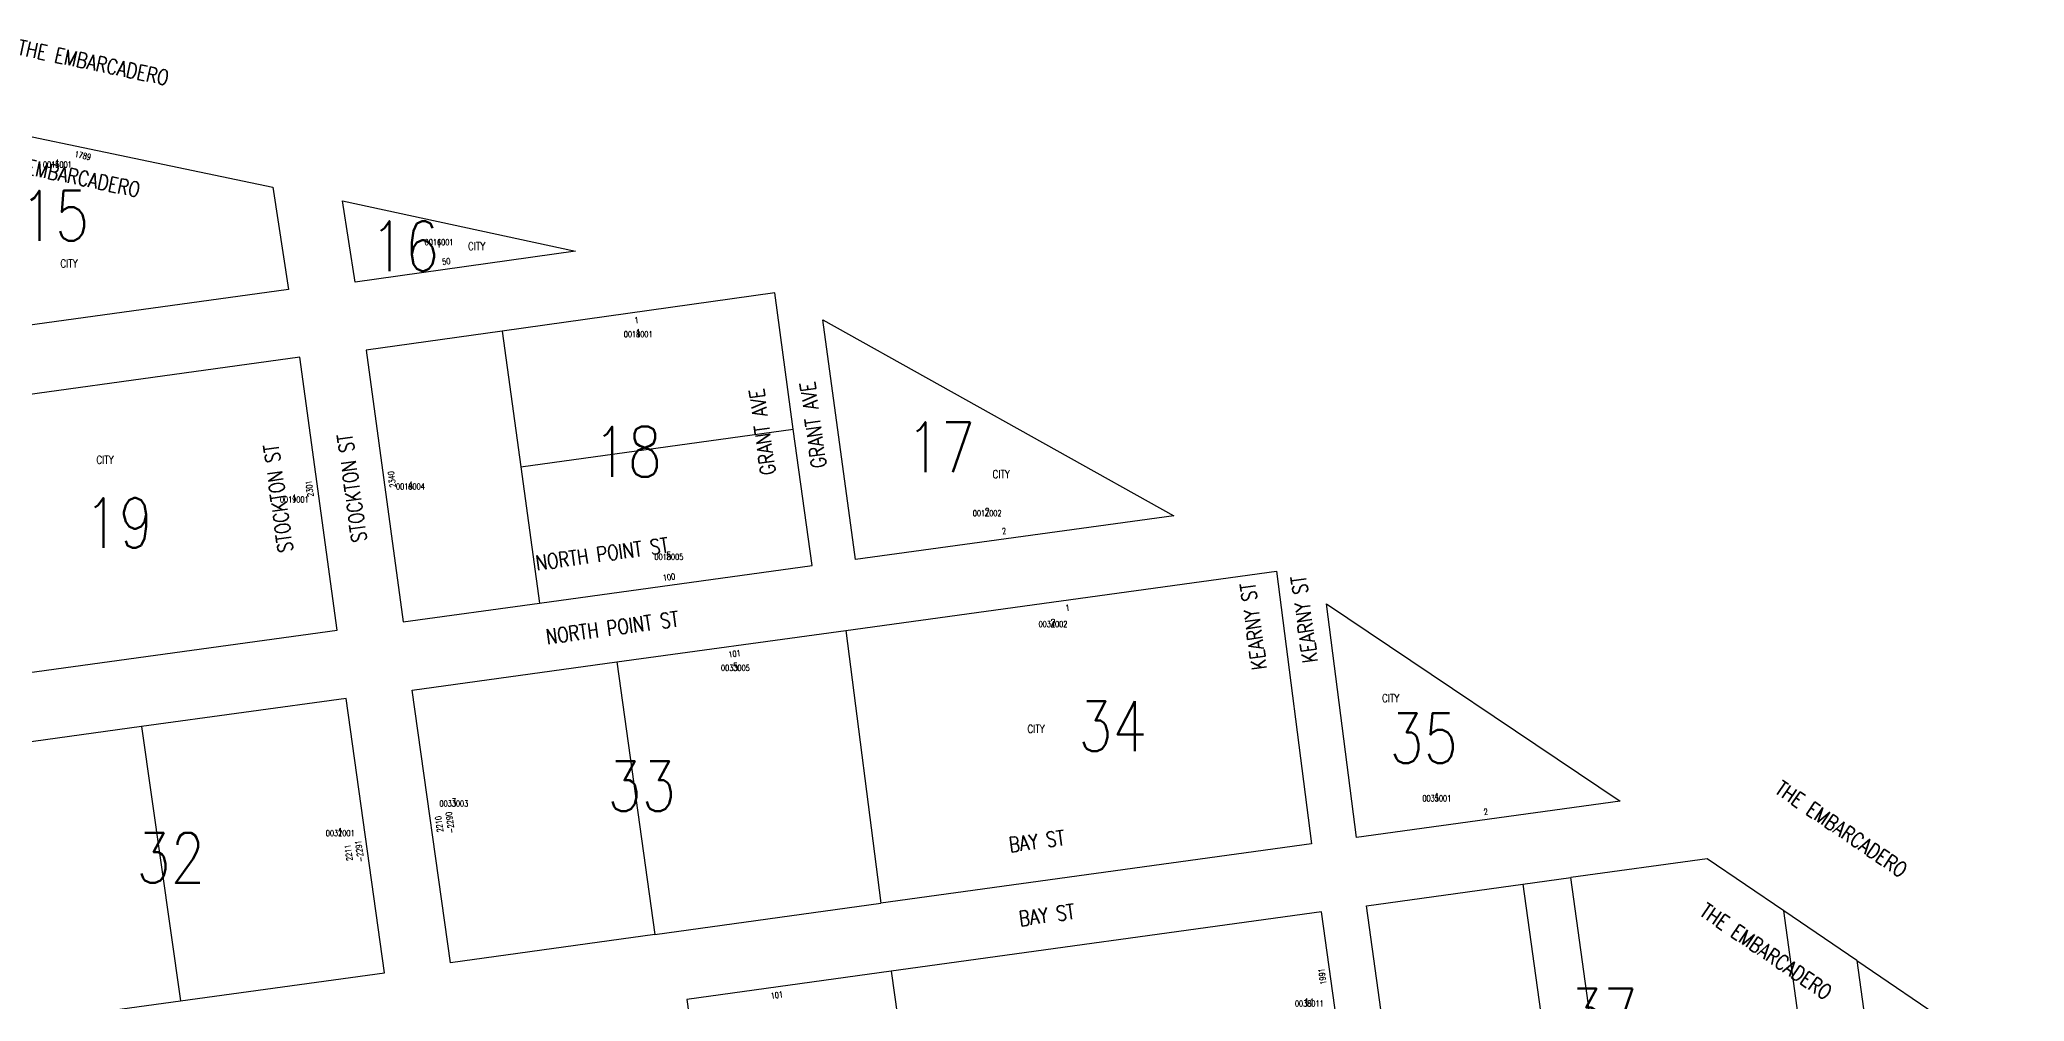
# Model space of a CAD drawing. Header units: feet. Extents: x 6006313 to 6012512, y 2119126 to 2122695.
# Drawn here: x 6009433 to 6011417, y 2121588 to 2122549 of the extents above; entities that cross this region are included whole.
import ezdxf
from ezdxf.enums import TextEntityAlignment as Align

# ---------------------------------------------------------------- set-up
doc = ezdxf.new("R2010")
doc.units = ezdxf.units.FT
doc.header["$LTSCALE"] = 100
doc.header["$MEASUREMENT"] = 0
for name, color, linetype in [('ADDRESS', 1, 'CONTINUOUS'), ('BLKLOT', 2, 'CONTINUOUS'), ('BLOCK_NUMBERS', 3, 'CONTINUOUS'), ('LOT_LINES', 4, 'CONTINUOUS'), ('LOT_NUMBERS', 7, 'CONTINUOUS'), ('ROW', 6, 'CONTINUOUS'), ('ST_NAME_IN_BLK', 7, 'CONTINUOUS'), ('ST_NAME_IN_ST', 6, 'CONTINUOUS')]:
    doc.layers.add(name, color=color, linetype=linetype)
doc.styles.add('ADDTXT', font='ROMANS.shx', dxfattribs={"width": 0.8, "height": 6})
doc.styles.add('BLKLOT', font='ROMANS.shx', dxfattribs={"width": 0.8, "height": 6})
doc.styles.add('BLOCK_NO', font='ROMANS.SHX', dxfattribs={"width": 0.8, "height": 50})
doc.styles.add('LOT_NO', font='ROMANS.shx', dxfattribs={"width": 0.8, "height": 8})
doc.styles.add('SI', font='ROMANS.shx', dxfattribs={"width": 0.8, "height": 15})

msp = doc.modelspace()

# ---------------------------------------------------------------- linework, layer by layer
at = {"layer": 'LOT_LINES'}
for points in [[(6009895.4, 2122257.9), (6009914, 2122122.2)], [(6009914, 2122122.2), (6010186.4, 2122159.8)], [(6009914, 2122122.2), (6009932.7, 2121986)], [(6010238.9, 2121958.7), (6010274, 2121685.9)], [(6010009.9, 2121927.1), (6010047.9, 2121654.7)], [(6009534.7, 2121862.5), (6009573.6, 2121588.4)], [(6010915.6, 2121705), (6010935, 2121565.9), (6010948.8, 2121567.8), (6010951.2, 2121550.9), (6010948.2, 2121550.5), (6010954.4, 2121505.9), (6010951.4, 2121500.1), (6010943.8, 2121499), (6010953, 2121432.6)], [(6011001.5, 2121439.3), (6010963.7, 2121711.6)], [(6011205.8, 2121467.5), (6011176.5, 2121678.4)], [(6010284.3, 2121617.9), (6010306.5, 2121459.4)], [(6011249.5, 2121628.7), (6011270.5, 2121476.4)]]:
    msp.add_lwpolyline(points, dxfattribs=at)
at = {"layer": 'ROW'}
for points in [[(6009235.4, 2122491.7), (6009666.2, 2122401.7), (6009681.7, 2122299.5), (6009273.1, 2122243)], [(6009735.8, 2122387.9), (6009968.5, 2122337.6), (6009748.2, 2122306.6)], [(6010566.9, 2122073.3), (6010248.7, 2122029.4), (6010215.9, 2122269.2), (6010566.9, 2122073.3)], [(6009692.9, 2122231.7), (6009283.2, 2122175), (6009320.7, 2121902.5), (6009730.2, 2121959)]]:
    msp.add_lwpolyline(points, close=True, dxfattribs=at)
for points in [[(6010186.4, 2122159.8), (6010167.8, 2122296.1), (6009895.4, 2122257.9)], [(6009895.4, 2122257.9), (6009759.3, 2122238.7), (6009796.5, 2121967.2), (6009932.7, 2121986)], [(6009932.7, 2121986), (6010205.1, 2122023.6), (6010186.4, 2122159.8)], [(6010238.9, 2121958.7), (6010669.4, 2122018), (6010704.4, 2121745.3), (6010274, 2121685.9)], [(6010749.4, 2121751.5), (6010719.4, 2121985.3), (6011013.1, 2121787.9), (6010749.4, 2121751.5)], [(6010009.9, 2121927.1), (6010238.9, 2121958.7)], [(6010047.9, 2121654.7), (6009843.6, 2121626.5), (6009805.5, 2121898.9), (6010009.9, 2121927.1)], [(6009573.6, 2121588.4), (6009777.7, 2121616.4), (6009739.4, 2121890.7), (6009534.7, 2121862.5)], [(6009534.7, 2121862.5), (6009330.4, 2121834.3), (6009369.3, 2121560.4), (6009573.6, 2121588.4)], [(6011176.5, 2121678.4), (6011099.9, 2121730.4), (6010963.7, 2121711.6)], [(6010953, 2121432.6), (6010797.2, 2121411.1), (6010759.4, 2121683.5), (6010915.6, 2121705)], [(6010915.6, 2121705), (6010963.7, 2121711.6)], [(6010047.9, 2121654.7), (6010274, 2121685.9)], [(6010733.3, 2121541.1), (6010714.4, 2121677.3), (6010284.3, 2121617.9)], [(6011249.5, 2121628.7), (6011176.5, 2121678.4)], [(6010284.3, 2121617.9), (6010079.9, 2121589.7), (6010103.6, 2121420.5)], [(6011249.5, 2121628.7), (6011344.6, 2121564.1), (6011417.1, 2121496.6)]]:
    msp.add_lwpolyline(points, dxfattribs=at)

# ---------------------------------------------------------------- texts
at = {"layer": 'ADDRESS', "style": 'ADDTXT', "width": 0.8}
for s, rotation, p in [('1789', 348.2008, (6009475.5, 2122430.3)), ('50', 8.0008, (6009839.9, 2122324.5)), ('1', 7.8544, (6010030.1, 2122265.7)), ('2340', 97.8013, (6009788, 2122110)), ('2301', 97.8013, (6009705.7, 2122100.8)), ('2', 7.8544, (6010397.5, 2122055)), ('100', 7.8544, (6010062.5, 2122008.9)), ('1', 7.8544, (6010461.1, 2121978.2)), ('101', 7.8544, (6010128, 2121932.3)), ('-2290', 97.9558, (6009846.2, 2121766.9)), ('2', 7.8544, (6010879.1, 2121774.4)), ('2210', 97.9558, (6009835.3, 2121765.4)), ('2211', 97.9558, (6009744.7, 2121736.9)), ('-2291', 97.9558, (6009755.6, 2121738.4)), ('1991', 97.9111, (6010718.2, 2121613.2)), ('101', 7.4256, (6010170.3, 2121591.1))]:
    msp.add_text(s, height=6, rotation=rotation, dxfattribs=at).set_placement(p, align=Align.CENTER)
at = {"layer": 'BLKLOT', "style": 'BLKLOT', "width": 0.8}
for s, p in [('0015001', (6009450.6, 2122421.2)), ('0016001', (6009832.2, 2122343.6)), ('0018001', (6010031.3, 2122251.7)), ('0019001', (6009687.5, 2122086.4)), ('0018004', (6009803.6, 2122099.5)), ('0017002', (6010380.2, 2122072.8)), ('0018005', (6010062, 2122029.1)), ('0034002', (6010446, 2121962)), ('0033005', (6010128.5, 2121918.2)), ('0033003', (6009847, 2121782.6)), ('0035001', (6010829.7, 2121787.8)), ('0032001', (6009733.4, 2121753)), ('0038011', (6010702.2, 2121582.7))]:
    msp.add_text(s, height=6, dxfattribs=at).set_placement(p, align=Align.CENTER)
at = {"layer": 'BLOCK_NUMBERS', "style": 'BLOCK_NO', "width": 0.8}
for s, p in [('15', (6009448.2, 2122348.2)), ('16', (6009798.1, 2122317.7)), ('18', (6010020.8, 2122112.3)), ('17', (6010333.9, 2122116.9)), ('19', (6009512.1, 2122041.1)), ('34', (6010505.5, 2121837.8)), ('35', (6010816.7, 2121825.8)), ('33', (6010034.7, 2121778)), ('32', (6009563.9, 2121706.2)), ('37', (6010996.2, 2121550.7))]:
    msp.add_text(s, height=50, dxfattribs=at).set_placement(p, align=Align.CENTER)
at = {"layer": 'LOT_NUMBERS', "style": 'LOT_NO', "width": 0.8}
for s, p in [('1', (6009450.6, 2122421.2)), ('1', (6009832.1, 2122341.5)), ('CITY', (6009869.8, 2122338.7)), ('CITY', (6009462.3, 2122321.4)), ('1', (6010031.3, 2122251.7)), ('CITY', (6009498.3, 2122125.2)), ('CITY', (6010394.2, 2122110.8)), ('1', (6009687.5, 2122086.4)), ('4', (6009803.6, 2122099.5)), ('2', (6010380.2, 2122072.8)), ('5', (6010062, 2122029.1)), ('2', (6010446, 2121962)), ('5', (6010128.5, 2121918.2)), ('CITY', (6010783.6, 2121887)), ('CITY', (6010429.1, 2121856.2)), ('1', (6010829.7, 2121787.8)), ('3', (6009847, 2121782.6)), ('1', (6009733.4, 2121753)), ('11', (6010702.2, 2121582.7))]:
    msp.add_text(s, height=8, dxfattribs=at).set_placement(p, align=Align.CENTER)
at = {"layer": 'ST_NAME_IN_BLK', "style": 'SI', "width": 0.8}
for s, rotation, p in [('THE EMBARCADERO ', 348.2008, (6009460.5, 2122406.2)), ('GRANT AVE', 97.8923, (6010162.9, 2122158.1)), ('STOCKTON ST', 97.8923, (6009679, 2122091.7)), ('NORTH POINT ST', 7.8544, (6009996.3, 2122027.6)), ('KEARNY ST', 97.8923, (6010653.8, 2121963.7)), ('BAY ST', 7.8167, (6010430.8, 2121740.5)), ('THE EMBARCADERO ', 325.788, (6011158, 2121629.3))]:
    msp.add_text(s, height=15, rotation=rotation, dxfattribs=at).set_placement(p, align=Align.CENTER)
at = {"layer": 'ST_NAME_IN_ST', "style": 'SI', "width": 0.8}
for s, rotation, p in [('THE EMBARCADERO ', 348.2008, (6009489.2, 2122518)), ('GRANT AVE', 97.8923, (6010213.7, 2122165.1)), ('STOCKTON ST', 97.8923, (6009752.7, 2122101.9)), ('KEARNY ST', 97.8923, (6010704.7, 2121970.7)), ('NORTH POINT ST', 7.8544, (6010006.5, 2121953.8)), ('THE EMBARCADERO ', 325.788, (6011233.3, 2121751.6)), ('BAY ST', 7.8167, (6010440.9, 2121666.7))]:
    msp.add_text(s, height=15, rotation=rotation, dxfattribs=at).set_placement(p, align=Align.CENTER)

doc.saveas('drawing.dxf')
